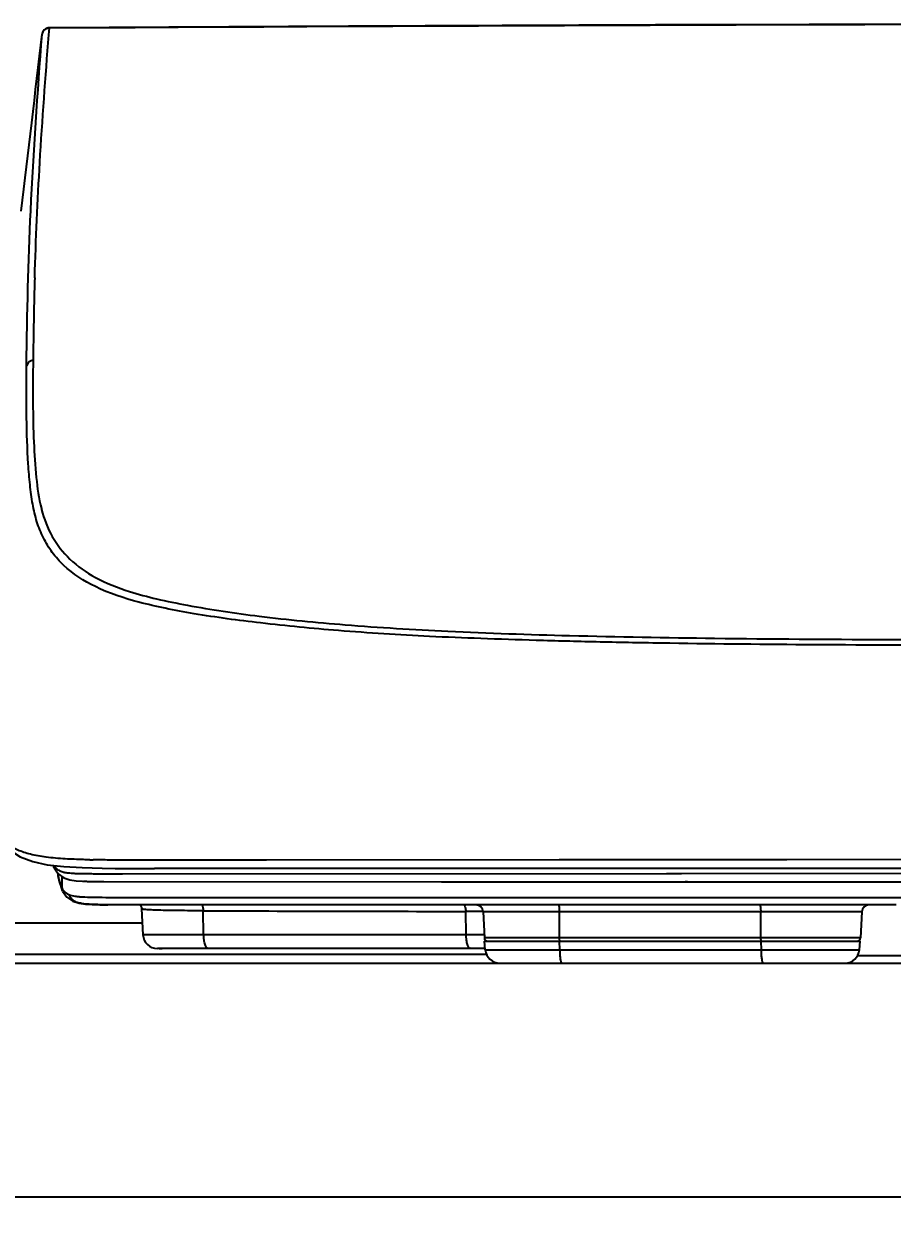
# Model space of a CAD drawing. Header units: millimetres. Extents: x 50 to 1284, y 47 to 781.
# Drawn here: x 869.8 to 989.3, y 47.5 to 211.5 of the extents above; entities that cross this region are included whole.
import ezdxf

# ---------------------------------------------------------------- set-up
doc = ezdxf.new("R2010")
doc.units = ezdxf.units.MM
doc.header["$LTSCALE"] = 20
doc.layers.add('00_COMPONENTS', color=7, linetype='Continuous')
doc.layers.add('____', color=7, linetype='Continuous')
doc.styles.add('유형1', font='gbeitc.shx', dxfattribs={"height": 8})
doc.dimstyles.new('ISO-25', dxfattribs={"dimtxt": 2.5, "dimasz": 3, "dimexe": 1.25, "dimexo": 0.5, "dimgap": 1, "dimtad": 3, "dimtoh": 1, "dimdsep": 46, "dimtxsty": '유형1', "dimcen": 2.5, "dimclrd": 5, "dimclre": 5, "dimclrt": 5, "dimadec": 0, "dimazin": 0, "dimtfac": 1, "dimtmove": 0, "dimatfit": 3, "dimfxl": 0, "dimarcsym": 0})

# ---------------------------------------------------------------- blocks, each defined once
blk = doc.blocks.new('*D3')
at = {"layer": '____', "color": 2, "lineweight": -2}
for p, q in [((783.79, 99.94), (783.79, 47.5)), ((1262.46, 82.25), (1262.46, 47.5)), ((1256.46, 50), (789.79, 50))]:
    blk.add_line(p, q, dxfattribs=at)
at = {"layer": '____', "color": 2}
for points in [[(789.79, 51), (789.79, 49), (783.79, 50)], [(1256.46, 51), (1256.46, 49), (1262.46, 50)]]:
    blk.add_solid(points, dxfattribs=at)
at = {"layer": 'Defpoints', "color": 0}
for p in [(783.79, 100.94), (1262.46, 83.25), (783.79, 50)]:
    blk.add_point(p, dxfattribs=at)
at = {"layer": '____', "color": 2, "insert": (1023.13, 55), "char_height": 8, "attachment_point": 5, "style": '유형1'}
blk.add_mtext('478.7', dxfattribs=at)

msp = doc.modelspace()

# ---------------------------------------------------------------- linework, layer by layer
at = {"layer": '00_COMPONENTS', "color": 9, "linetype": 'Continuous'}
for p, q in [((872.272, 210.037), (872.271, 210.031)), ((873.197, 209.948), (873.269, 210.856)), ((870.13, 164.318), (870.131, 164.506)), ((882.786, 96.37), (882.298, 96.373)), ((943.488, 96.405), (903.168, 96.376)), ((943.56, 96.405), (943.488, 96.405)), ((947.235, 96.408), (943.56, 96.405)), ((950.721, 96.41), (947.235, 96.408)), ((953.708, 96.412), (950.721, 96.41)), ((970.165, 96.421), (953.708, 96.412)), ((973.913, 96.423), (970.165, 96.421)), ((974.805, 96.423), (973.913, 96.423)), ((1000.03, 96.433), (974.805, 96.423)), ((874.978, 94.131), (874.981, 93.658)), ((874.981, 93.658), (874.983, 93.293)), ((874.983, 93.293), (874.987, 92.562)), ((958.356, 91.178), (884.766, 91.183)), ((1167.117, 91.178), (958.356, 91.178)), ((894.515, 86.088), (894.461, 89.394)), ((930.655, 86.088), (930.603, 89.305)), ((931.558, 89.304), (930.603, 89.305)), ((932.536, 89.303), (931.558, 89.304)), ((932.974, 89.303), (932.536, 89.303)), ((943.494, 89.245), (932.981, 89.245)), ((971.222, 89.245), (943.494, 89.245)), ((943.52, 85.666), (943.494, 89.245)), ((985.134, 89.245), (971.222, 89.245)), ((971.248, 85.666), (971.222, 89.245)), ((865.124, 87.736), (886.068, 87.736)), ((894.515, 86.088), (886.154, 86.088)), ((930.655, 86.088), (894.515, 86.088)), ((932.9, 86.088), (930.655, 86.088)), ((933.147, 86.088), (932.9, 86.088)), ((935.098, 85.666), (933.169, 85.666)), ((938.25, 85.666), (935.098, 85.666)), ((942.396, 85.666), (938.25, 85.666)), ((943.52, 85.666), (942.396, 85.666)), ((971.248, 85.666), (943.52, 85.666)), ((972.387, 85.666), (971.248, 85.666)), ((973.531, 85.666), (972.387, 85.666)), ((979.927, 85.666), (973.531, 85.666)), ((983.058, 85.666), (979.927, 85.666)), ((984.099, 85.666), (983.058, 85.666)), ((984.946, 85.666), (984.099, 85.666)), ((933.296, 84.018), (943.538, 84.018)), ((943.538, 84.018), (943.524, 85.192)), ((943.538, 84.018), (971.265, 84.018)), ((971.251, 85.192), (971.265, 84.018)), ((971.265, 84.018), (984.818, 84.018)), ((864.848, 83.403), (933.296, 83.403)), ((933.296, 83.403), (933.452, 83.403)), ((984.587, 83.245), (984.818, 83.245)), ((984.818, 83.245), (1051.668, 83.245))]:
    msp.add_line(p, q, dxfattribs=at)
at = {"layer": '00_COMPONENTS', "color": 7, "linetype": 'Continuous'}
for p, q in [((873.259, 210.922), (873.259, 210.922)), ((872.17, 144.754), (872.205, 144.617)), ((872.979, 95.738), (875.248, 95.482)), ((873.787, 95.64), (873.908, 95.31)), ((873.912, 95.303), (874.473, 94.498)), ((875.248, 95.482), (877.779, 95.335)), ((877.779, 95.335), (880.528, 95.255)), ((880.528, 95.255), (882.351, 95.231)), ((882.351, 95.231), (883.517, 95.215)), ((1236.998, 95.196), (887.758, 95.196)), ((874.426, 94.565), (874.439, 94.47)), ((874.439, 94.47), (874.58, 93.702)), ((883.319, 94.49), (958.235, 94.54)), ((958.235, 94.54), (960.297, 94.541)), ((960.297, 94.541), (1089.33, 94.564)), ((875.101, 92.108), (875.69, 91.276)), ((879.902, 93.418), (880.771, 93.41)), ((880.469, 93.413), (880.773, 93.41)), ((880.773, 93.41), (927.251, 93.392)), ((927.251, 93.392), (927.391, 93.392)), ((927.269, 93.392), (927.408, 93.392)), ((927.391, 93.392), (934.573, 93.392)), ((927.408, 93.392), (929.881, 93.392)), ((929.881, 93.392), (933.57, 93.392)), ((933.57, 93.392), (934.58, 93.392)), ((934.573, 93.392), (935.051, 93.392)), ((934.58, 93.392), (935.055, 93.392)), ((935.051, 93.392), (936.117, 93.392)), ((935.055, 93.392), (936.323, 93.392)), ((936.117, 93.392), (936.34, 93.392)), ((936.323, 93.392), (936.43, 93.392)), ((936.34, 93.392), (937.046, 93.392)), ((936.43, 93.392), (937.033, 93.392)), ((937.033, 93.392), (937.569, 93.392)), ((937.046, 93.392), (938.333, 93.392)), ((937.569, 93.392), (937.874, 93.392)), ((937.874, 93.392), (938.325, 93.392)), ((938.325, 93.392), (938.455, 93.392)), ((938.333, 93.392), (938.459, 93.392)), ((938.455, 93.392), (938.739, 93.392)), ((938.459, 93.392), (938.745, 93.392)), ((938.739, 93.392), (940.609, 93.392)), ((938.745, 93.392), (940.629, 93.392)), ((940.609, 93.392), (942.029, 93.392)), ((940.629, 93.392), (940.984, 93.392)), ((940.984, 93.392), (942.035, 93.392)), ((942.029, 93.392), (942.629, 93.392)), ((942.035, 93.392), (943.361, 93.392)), ((942.629, 93.392), (943.539, 93.392)), ((943.361, 93.392), (943.554, 93.392)), ((943.539, 93.392), (946.685, 93.392)), ((943.554, 93.392), (945.704, 93.392)), ((945.704, 93.392), (948.006, 93.392)), ((946.685, 93.392), (947.245, 93.392)), ((947.245, 93.392), (950.754, 93.392)), ((948.006, 93.392), (950.273, 93.392)), ((950.273, 93.392), (950.742, 93.392)), ((950.742, 93.392), (954.696, 93.392)), ((950.754, 93.392), (953.743, 93.392)), ((953.743, 93.392), (954.891, 93.392)), ((954.696, 93.392), (956.845, 93.392)), ((954.891, 93.392), (955.918, 93.392)), ((955.918, 93.392), (957.784, 93.392)), ((956.845, 93.392), (958.944, 93.392)), ((957.784, 93.392), (959.156, 93.392)), ((958.944, 93.392), (959.157, 93.392)), ((959.156, 93.392), (959.209, 93.392)), ((959.157, 93.392), (960.695, 93.392)), ((959.209, 93.392), (960.691, 93.392)), ((960.691, 93.392), (960.812, 93.392)), ((960.695, 93.392), (960.995, 93.392)), ((960.812, 93.392), (961.016, 93.392)), ((961.132, 93.392), (960.812, 93.392)), ((960.995, 93.392), (963.174, 93.392)), ((961.016, 93.392), (963.17, 93.392)), ((963.17, 93.392), (964.485, 93.392)), ((963.174, 93.392), (964.492, 93.392)), ((964.485, 93.392), (965.722, 93.392)), ((964.492, 93.392), (964.972, 93.392)), ((964.972, 93.392), (966.892, 93.392)), ((965.722, 93.392), (967.567, 93.392)), ((966.892, 93.392), (967.568, 93.392)), ((967.567, 93.392), (968.504, 93.392)), ((967.568, 93.392), (968.809, 93.392)), ((968.504, 93.392), (969.809, 93.392)), ((968.809, 93.392), (970.718, 93.392)), ((969.809, 93.392), (973.525, 93.392)), ((970.718, 93.392), (972.622, 93.392)), ((972.622, 93.392), (974.567, 93.392)), ((973.525, 93.392), (973.598, 93.392)), ((973.598, 93.392), (1015.836, 93.392)), ((974.567, 93.392), (1022.332, 93.392)), ((933.263, 90.192), (881.34, 90.216)), ((943.007, 90.192), (933.263, 90.192)), ((944.322, 90.192), (943.007, 90.192)), ((945.677, 90.192), (944.322, 90.192)), ((948.539, 90.192), (945.677, 90.192)), ((970.912, 90.192), (948.539, 90.192)), ((971.079, 90.192), (970.912, 90.192)), ((973.733, 90.192), (971.079, 90.192)), ((974.755, 90.192), (973.733, 90.192)), ((986.125, 90.192), (974.755, 90.192)), ((986.71, 90.192), (986.125, 90.192)), ((989.318, 90.192), (986.71, 90.192)), ((989.851, 90.192), (989.318, 90.192)), ((885.966, 89.68), (886.154, 86.088)), ((885.966, 89.676), (885.966, 89.676)), ((932.981, 89.245), (932.981, 89.245)), ((932.981, 89.245), (933.169, 85.666)), ((985.134, 89.245), (984.946, 85.666)), ((985.134, 89.245), (985.134, 89.245)), ((889.873, 84.192), (888.153, 84.192)), ((888.372, 84.192), (888.805, 84.192)), ((889.364, 84.192), (888.372, 84.192)), ((895.132, 84.192), (889.364, 84.192)), ((895.132, 84.192), (889.873, 84.192)), ((931.272, 84.192), (895.132, 84.192)), ((933.134, 84.192), (931.272, 84.192)), ((933.147, 84.192), (931.272, 84.192)), ((933.281, 84.192), (933.134, 84.192)), ((933.281, 84.192), (933.147, 84.192)), ((933.194, 85.192), (934.322, 85.192)), ((933.296, 84.018), (933.194, 85.192)), ((934.322, 85.192), (934.602, 85.192)), ((934.602, 85.192), (937.803, 85.192)), ((937.803, 85.192), (937.894, 85.192)), ((937.894, 85.192), (937.965, 85.192)), ((937.965, 85.192), (937.979, 85.192)), ((937.979, 85.192), (943.524, 85.192)), ((943.524, 85.192), (943.59, 85.192)), ((943.59, 85.192), (971.251, 85.192)), ((971.251, 85.192), (971.876, 85.192)), ((971.876, 85.192), (972.502, 85.192)), ((972.502, 85.192), (973.754, 85.192)), ((973.754, 85.192), (973.934, 85.192)), ((973.934, 85.192), (974.037, 85.192)), ((974.037, 85.192), (980.145, 85.192)), ((980.145, 85.192), (980.221, 85.192)), ((980.221, 85.192), (981.564, 85.192)), ((981.564, 85.192), (983.72, 85.192)), ((983.72, 85.192), (984.915, 85.192)), ((984.818, 84.018), (984.921, 85.192)), ((984.915, 85.192), (984.921, 85.192)), ((864.848, 82.192), (935.289, 82.192)), ((935.289, 82.192), (935.525, 82.192)), ((935.347, 82.192), (935.421, 82.192)), ((935.421, 82.192), (943.815, 82.192)), ((935.525, 82.192), (943.815, 82.192)), ((943.815, 82.192), (971.543, 82.192)), ((971.543, 82.192), (982.73, 82.192)), ((971.543, 82.192), (974.263, 82.192)), ((974.263, 82.192), (974.3, 82.192)), ((974.3, 82.192), (982.688, 82.192)), ((982.688, 82.192), (982.826, 82.192)), ((982.73, 82.192), (982.768, 82.192)), ((982.826, 82.192), (1047.011, 82.192))]:
    msp.add_line(p, q, dxfattribs=at)
for points in [[(1251.528, 210.921), (1210.286, 211.139), (1168.044, 211.301), (1125.796, 211.407), (1083.541, 211.459), (1041.28, 211.459), (999.013, 211.407), (956.74, 211.301), (914.46, 211.139), (873.259, 210.922)], [(865.013, 104.899), (865.174, 103.043), (865.707, 100.732), (866.561, 99.061), (867.764, 97.762), (869.261, 96.801), (870.995, 96.154), (872.979, 95.738)], [(883.517, 95.215), (886.735, 95.198), (887.758, 95.196)], [(874.473, 94.498), (875.253, 93.931), (876.092, 93.648)], [(874.58, 93.702), (874.746, 93.032), (874.943, 92.458), (875.092, 92.125)], [(876.092, 93.648), (876.941, 93.526), (877.816, 93.467)], [(877.816, 93.467), (878.794, 93.435), (879.902, 93.418)], [(875.69, 91.276), (876.494, 90.712), (877.364, 90.437), (878.248, 90.316), (879.169, 90.26), (880.207, 90.231), (881.339, 90.216)], [(885.779, 90.198), (885.814, 90.152), (885.887, 90.014), (885.94, 89.856), (885.966, 89.676)]]:
    msp.add_lwpolyline(points, dxfattribs=at)
for centre, radius, start, end in [((-7113.554, 1135.215), 8039.239, 353.2167945, 353.3915731), ((873.131, 209.932), 0.866, 166.3844, 173.37745), ((873.253, 209.922), 0.988, 163.37845, 173.32493), ((877.44, 110.278), 15.743, 264.96273, 266.61502), ((882.726, 922.495), 828.005, 269.853499, 270.041047), ((931.983, 89.192), 1, 3, 89.9999), ((986.132, 89.192), 1, 90.00009, 177), ((888.151, 86.192), 2, 183, 270), ((933.668, 85.692), 0.5, 183, 260.33333), ((984.447, 85.692), 0.5, 279.66667, 357), ((935.289, 84.192), 2, 185, 270), ((982.826, 84.192), 2, 270, 355)]:
    msp.add_arc(centre, radius, start, end, dxfattribs=at)
at = {"layer": '00_COMPONENTS', "color": 9, "linetype": 'Continuous'}
for centre, radius, start, end in [((1062.355, -30874.416), 31085.841, 89.6512976, 90.3485161), ((1442.936, 159.456), 571.933, 178.29171, 178.68862), ((1474.098, 158.805), 603.101, 178.694547, 179.395216), ((881.899, 251.989), 155.607, 268.88276, 269.04471), ((889.359, 96.956), 15.114, 189.17515, 190.23377), ((878.069, 94.091), 3.441, 202.98494, 206.38514), ((877.593, 93.856), 2.909, 206.40518, 209.73103), ((948.455, 14733.73), 14644.435, 269.7887495, 269.9301525)]:
    msp.add_arc(centre, radius, start, end, dxfattribs=at)
for points, knots in [([(870.131, 164.506), (870.196, 171.581), (870.591, 186.776), (871.652, 201.937), (872.271, 210.032)], [0, 0, 0, 0, 0.4656814, 1, 1, 1, 1]), ([(871.257, 176.506), (871.416, 181.804), (871.915, 192.962), (872.736, 204.1), (873.197, 209.948)], [0, 0, 0, 0, 0.4746615, 1, 1, 1, 1]), ([(873.259, 210.922), (873.253, 210.922), (873.267, 210.883), (873.258, 210.868), (873.258, 210.85)], [0, 0, 0, 0, 0.2523468, 1, 1, 1, 1]), ([(1253.871, 145.715), (1253.735, 144.882), (1253.397, 143.264), (1252.549, 140.972), (1251.353, 138.898), (1249.793, 137.049), (1247.841, 135.435), (1245.478, 134.064), (1242.696, 132.938), (1238.242, 131.58), (1231.669, 130.223), (1222.607, 128.932), (1211.914, 127.932), (1199.395, 127.129), (1184.748, 126.547), (1167.691, 126.186), (1148.054, 125.949), (1125.931, 125.902), (1101.753, 125.89), (1076.257, 125.873), (1050.294, 125.88), (1024.741, 125.88), (1000.447, 125.906), (978.162, 125.975), (961.099, 126.146), (948.768, 126.373), (940.501, 126.587), (932.852, 126.842), (923.771, 127.203), (913.658, 127.843), (902.855, 128.88), (894.902, 129.943), (889.329, 130.965), (884.733, 132.02), (879.857, 133.612), (875.844, 136.156), (873.623, 138.658), (872.383, 140.702), (871.497, 142.956), (870.925, 145.416), (870.574, 148.081), (870.272, 152.045), (870.088, 157.485), (870.105, 161.963), (870.13, 164.322)], [0, 0, 0, 0, 0.0060848, 0.0118837, 0.0175449, 0.0232543, 0.0292353, 0.0357134, 0.0428705, 0.0508215, 0.0692592, 0.0911785, 0.1167988, 0.1466617, 0.1816136, 0.2224662, 0.2696619, 0.3231927, 0.381966, 0.4439726, 0.5070052, 0.5691445, 0.6282008, 0.682151, 0.7298087, 0.7512204, 0.7710671, 0.7894286, 0.8063997, 0.8365827, 0.8624717, 0.8846335, 0.8944015, 0.9033047, 0.9186306, 0.9312076, 0.9369453, 0.9426179, 0.9483504, 0.9543348, 0.9607775, 0.967718, 0.982989, 1, 1, 1, 1]), ([(875.44, 96.535), (874.563, 96.587), (872.956, 96.717), (870.765, 97.095), (868.983, 97.665), (867.569, 98.459), (866.476, 99.51), (865.703, 100.903), (865.222, 102.7), (865.065, 104.044), (865.002, 104.796)], [0, 0, 0, 0, 0.1733966, 0.3178931, 0.4380054, 0.540794, 0.6351154, 0.7335242, 0.8510243, 1, 1, 1, 1]), ([(878.865, 96.411), (878.563, 96.417), (877.421, 96.443), (876.279, 96.485), (875.44, 96.535)], [0, 0, 0, 0, 0.2645217, 1, 1, 1, 1]), ([(882.298, 96.373), (882.04, 96.374), (881.042, 96.38), (880.044, 96.391), (879.305, 96.403)], [0, 0, 0, 0, 0.2591062, 1, 1, 1, 1]), ([(903.168, 96.376), (899.443, 96.372), (892.648, 96.361), (885.854, 96.355), (882.786, 96.37)], [0, 0, 0, 0, 0.5483771, 1, 1, 1, 1]), ([(874.605, 93.692), (874.594, 93.737), (874.551, 93.93), (874.512, 94.123), (874.486, 94.271)], [0, 0, 0, 0, 0.2388262, 1, 1, 1, 1]), ([(874.755, 93.145), (874.742, 93.188), (874.686, 93.368), (874.638, 93.551), (874.605, 93.692)], [0, 0, 0, 0, 0.2363211, 1, 1, 1, 1]), ([(874.902, 92.747), (874.889, 92.778), (874.835, 92.909), (874.788, 93.042), (874.755, 93.145)], [0, 0, 0, 0, 0.2375921, 1, 1, 1, 1]), ([(876.658, 91.386), (876.348, 91.442), (875.878, 91.571), (875.356, 91.977), (875.156, 92.256), (875.067, 92.413)], [0, 0, 0, 0, 0.4821656, 0.7233791, 1, 1, 1, 1]), ([(877.479, 91.287), (877.407, 91.292), (877.132, 91.316), (876.858, 91.349), (876.658, 91.386)], [0, 0, 0, 0, 0.2629233, 1, 1, 1, 1]), ([(884.766, 91.183), (883.352, 91.186), (881.384, 91.188), (878.954, 91.217), (877.939, 91.252), (877.479, 91.287)], [0, 0, 0, 0, 0.5821472, 0.8099302, 1, 1, 1, 1]), ([(894.316, 90.196), (894.37, 90.089), (894.436, 89.82), (894.459, 89.548), (894.461, 89.394)], [0, 0, 0, 0, 0.4358651, 1, 1, 1, 1]), ([(930.4, 90.193), (930.481, 90.098), (930.569, 89.788), (930.6, 89.487), (930.603, 89.305)], [0, 0, 0, 0, 0.4055549, 1, 1, 1, 1]), ([(943.355, 90.192), (943.384, 90.192), (943.425, 90.066), (943.458, 89.895), (943.486, 89.588), (943.493, 89.367), (943.494, 89.245)], [0, 0, 0, 0, 0.0905603, 0.3047504, 0.6228347, 1, 1, 1, 1]), ([(971.083, 90.192), (971.112, 90.192), (971.153, 90.066), (971.186, 89.894), (971.214, 89.588), (971.221, 89.367), (971.222, 89.245)], [0, 0, 0, 0, 0.0906401, 0.3048615, 0.6229113, 1, 1, 1, 1]), ([(894.461, 89.394), (893.868, 89.396), (892.727, 89.402), (891.098, 89.417), (889.644, 89.436), (888.403, 89.462), (887.404, 89.495), (886.731, 89.532), (886.337, 89.569), (886.142, 89.6), (886.032, 89.624), (885.967, 89.658), (885.966, 89.676)], [0, 0, 0, 0, 0.2087996, 0.4017227, 0.5736641, 0.7205974, 0.8389569, 0.9258951, 0.956925, 0.979482, 0.9935889, 1, 1, 1, 1]), ([(895.132, 84.192), (895.042, 84.192), (894.901, 84.313), (894.788, 84.519), (894.657, 84.859), (894.552, 85.388), (894.519, 85.843), (894.515, 86.088)], [0, 0, 0, 0, 0.1292714, 0.2262261, 0.3465844, 0.6477681, 1, 1, 1, 1]), ([(931.272, 84.192), (931.182, 84.192), (931.041, 84.313), (930.928, 84.519), (930.797, 84.859), (930.692, 85.388), (930.659, 85.843), (930.655, 86.088)], [0, 0, 0, 0, 0.1292714, 0.2262261, 0.3465844, 0.6477681, 1, 1, 1, 1]), ([(943.59, 85.192), (943.575, 85.192), (943.554, 85.255), (943.538, 85.341), (943.524, 85.494), (943.521, 85.605), (943.52, 85.666)], [0, 0, 0, 0, 0.0906401, 0.3048615, 0.6229113, 1, 1, 1, 1]), ([(971.317, 85.192), (971.302, 85.192), (971.282, 85.255), (971.266, 85.341), (971.251, 85.494), (971.248, 85.605), (971.248, 85.666)], [0, 0, 0, 0, 0.0906401, 0.3048615, 0.6229113, 1, 1, 1, 1]), ([(943.538, 84.018), (943.541, 83.781), (943.557, 83.346), (943.604, 82.838), (943.657, 82.537), (943.689, 82.408), (943.712, 82.333), (943.736, 82.273), (943.763, 82.223), (943.795, 82.192), (943.815, 82.192)], [0, 0, 0, 0, 0.3783769, 0.6940989, 0.8152366, 0.8648727, 0.9067753, 0.940832, 0.9671489, 1, 1, 1, 1]), ([(971.265, 84.018), (971.268, 83.781), (971.284, 83.346), (971.332, 82.838), (971.384, 82.537), (971.416, 82.408), (971.439, 82.333), (971.463, 82.273), (971.49, 82.223), (971.522, 82.192), (971.543, 82.192)], [0, 0, 0, 0, 0.3783769, 0.6940989, 0.8152366, 0.8648727, 0.9067753, 0.940832, 0.9671489, 1, 1, 1, 1])]:
    msp.add_open_spline(points, degree=3, knots=knots, dxfattribs=at)
at = {"layer": '00_COMPONENTS', "color": 7, "linetype": 'Continuous'}
for points in [[(872.599, 210.621), (872.451, 210.5), (872.335, 210.322), (872.29, 210.135)], [(872.697, 210.745), (872.514, 210.619), (872.37, 210.418), (872.306, 210.205)], [(872.923, 210.797), (872.806, 210.759), (872.695, 210.699), (872.599, 210.621)], [(873.259, 210.922), (873.063, 210.92), (872.859, 210.856), (872.697, 210.745)], [(873.258, 210.85), (873.145, 210.85), (873.031, 210.832), (872.923, 210.797)]]:
    msp.add_open_spline(points, degree=3, dxfattribs=at)
at = {"layer": '00_COMPONENTS', "color": 9, "linetype": 'Continuous'}
for points in [[(870.158, 164.45), (870.145, 164.409), (870.135, 164.366), (870.13, 164.322)], [(871.026, 165.171), (870.652, 165.131), (870.273, 164.808), (870.158, 164.45)], [(873.807, 95.638), (873.822, 95.524), (873.856, 95.412), (873.908, 95.31)], [(875.092, 92.125), (875.025, 92.259), (874.988, 92.412), (874.987, 92.562)]]:
    msp.add_open_spline(points, degree=3, dxfattribs=at)
at = {"layer": '00_COMPONENTS', "color": 7, "linetype": 'Continuous'}
for points, knots in [([(871.026, 165.17), (871.005, 163.216), (870.982, 159.45), (871.09, 154.062), (871.385, 149.196), (871.818, 146.151), (872.17, 144.754)], [0, 0, 0, 0, 0.2861469, 0.5514624, 0.7890006, 1, 1, 1, 1]), ([(872.205, 144.617), (872.539, 143.329), (873.495, 140.821), (876.054, 137.558), (879.745, 134.986), (882.682, 133.846), (884.295, 133.336)], [0, 0, 0, 0, 0.2305176, 0.4582978, 0.7071414, 1, 1, 1, 1]), ([(884.295, 133.336), (885.527, 132.946), (888.179, 132.25), (894.133, 131.048), (902.786, 129.766), (914.751, 128.618), (929.005, 127.767), (945.968, 127.193), (965.986, 126.855), (989.216, 126.694), (1005.789, 126.661), (1014.593, 126.65)], [0, 0, 0, 0, 0.0296592, 0.0628381, 0.139342, 0.2302695, 0.3385743, 0.4669426, 0.6197163, 0.7979701, 1, 1, 1, 1]), ([(873.956, 95.566), (873.992, 95.512), (874.13, 95.318), (874.304, 95.149), (874.446, 95.049)], [0, 0, 0, 0, 0.2714087, 1, 1, 1, 1]), ([(874.446, 95.049), (874.615, 94.931), (874.873, 94.814), (875.14, 94.74), (875.21, 94.723)], [0, 0, 0, 0, 0.743231, 1, 1, 1, 1]), ([(875.21, 94.723), (875.276, 94.707), (875.556, 94.648), (875.841, 94.616), (876.058, 94.596)], [0, 0, 0, 0, 0.2370544, 1, 1, 1, 1]), ([(876.511, 94.563), (876.622, 94.556), (877.101, 94.532), (877.58, 94.52), (877.947, 94.514)], [0, 0, 0, 0, 0.2327192, 1, 1, 1, 1]), ([(877.947, 94.514), (878.149, 94.51), (879.036, 94.498), (879.923, 94.495), (880.609, 94.493)], [0, 0, 0, 0, 0.227004, 1, 1, 1, 1]), ([(877.968, 93.461), (878.155, 93.453), (878.989, 93.426), (879.823, 93.418), (880.469, 93.413)], [0, 0, 0, 0, 0.2246091, 1, 1, 1, 1]), ([(881.34, 90.216), (880.726, 90.222), (879.614, 90.238), (878.29, 90.294), (877.399, 90.437), (876.827, 90.629), (876.321, 91.006), (876.088, 91.372), (875.986, 91.579)], [0, 0, 0, 0, 0.3167065, 0.5729518, 0.6814271, 0.7808628, 0.8809153, 1, 1, 1, 1])]:
    msp.add_open_spline(points, degree=3, knots=knots, dxfattribs=at)

# ---------------------------------------------------------------- dimensions: what is measured, and where the dimension line sits
at = {"layer": '____', "color": 2}
dim = msp.add_linear_dim(base=(783.794, 50), p1=(1262.463, 83.249), p2=(783.794, 100.937), text='478.7', dimstyle='ISO-25', override={"dimtxt": 8, "dimasz": 6, "dimexe": 2.5, "dimexo": 1, "dimtoh": 0, "dimcen": -1, "dimclrd": 2, "dimclre": 2, "dimclrt": 2}, dxfattribs=at)
dim.commit()
dim.dimension.update_dxf_attribs({"geometry": '*D3', "text_midpoint": (1023.128, 55)})

doc.saveas('drawing.dxf')
